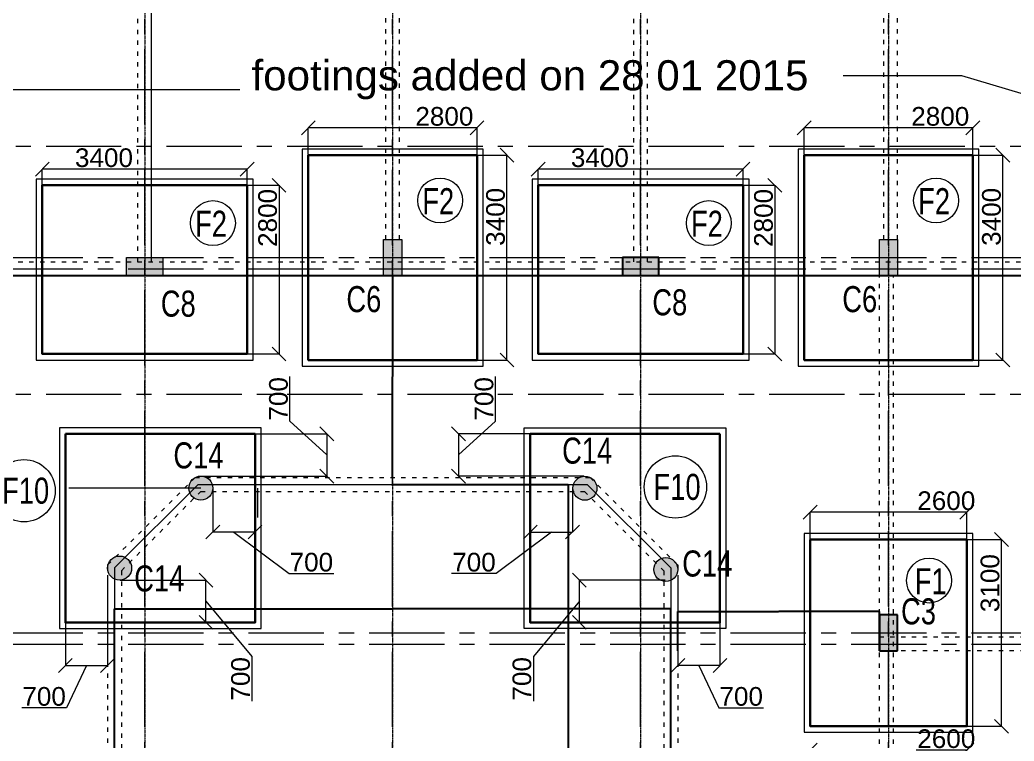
# Model space of a CAD drawing. Header units: inches. Extents: x 719368 to 6315912, y -2624014 to 446967.
# Drawn here: x 5489925 to 5506425, y -2103522 to -2091550 of the extents above; entities that cross this region are included whole.
import ezdxf

# ---------------------------------------------------------------- set-up
doc = ezdxf.new("R2010")
doc.units = ezdxf.units.IN
doc.header["$LTSCALE"] = 20
doc.header["$MEASUREMENT"] = 0
doc.header["$PDMODE"] = 3
doc.linetypes.add('ACAD_ISO03W100', pattern=[30, 12, -18])
doc.linetypes.add('CENTER', pattern=[2, 1.25, -0.25, 0.25, -0.25])
doc.layers.get('0').update_dxf_attribs({"color": 51, "lineweight": 30})
doc.layers.get('Defpoints').update_dxf_attribs({"lineweight": 25})
for name, color, linetype, lineweight in [('COL.FILL', 6, 'Continuous', 20), ('COLUMN', 2, 'Continuous', 25), ('DIM', 7, 'Continuous', 13), ('FOOTING', 73, 'Continuous', 30), ('GRID', 202, 'CENTER', 5), ('HACHE', 6, 'Continuous', 9), ('HIDDEN', 181, 'ACAD_ISO03W100', 18), ('STAIR', 4, 'Continuous', 25), ('Text', 7, 'Continuous', 15)]:
    doc.layers.add(name, color=color, linetype=linetype, lineweight=lineweight)
doc.layers.add('dimn', color=253, linetype='Continuous')
doc.layers.add('expension joint', color=248, linetype='Continuous')
doc.styles.add('BOLD', font='arial.ttf')
doc.styles.add('DIM SUMBI', font='arial.ttf')
doc.styles.add('L120', font='simplex.shx', dxfattribs={"height": 1})
doc.styles.add('Tabrej', font='romans.shx')
doc.dimstyles.new('Copy of S3', dxfattribs={"dimtxt": 200, "dimasz": 150, "dimexe": 5, "dimexo": 5, "dimgap": 50, "dimtad": 1, "dimjust": 1, "dimdec": 0, "dimzin": 3, "dimdsep": 46, "dimtxsty": 'BOLD', "dimblk1": 'OBLIQUE', "dimblk2": 'OBLIQUE', "dimsah": 1, "dimcen": 0.0625, "dimdle": 5, "dimclrd": 230, "dimclre": 251, "dimclrt": 2, "dimadec": 0, "dimazin": 0, "dimtfac": 1, "dimtdec": 0, "dimtix": 1, "dimtofl": 0, "dimtmove": 2, "dimatfit": 3, "dimfxl": 0, "dimtolj": 1, "dimtzin": 2, "dimlwd": -1, "dimlwe": -1, "dimarcsym": 0})
doc.dimstyles.new('DIM', dxfattribs={"dimtxt": 0.8, "dimasz": 0.4, "dimexe": 0.18, "dimexo": 0.0625, "dimgap": 0.1, "dimtad": 0, "dimdec": 3, "dimzin": 0, "dimdsep": 46, "dimtxsty": 'Tabrej', "dimcen": 0, "dimclrd": 251, "dimclre": 256, "dimclrt": 7, "dimadec": 0, "dimazin": 0, "dimtfac": 1, "dimtdec": 3, "dimtofl": 0, "dimtmove": 0, "dimatfit": 3, "dimfxl": 0, "dimtolj": 1, "dimtzin": 0, "dimlwd": -1, "dimlwe": -1, "dimarcsym": 0})
doc.dimstyles.new('PL1', dxfattribs={"dimtxt": 275, "dimasz": 230, "dimexe": 0.18, "dimexo": 12, "dimgap": 30, "dimtad": 1, "dimjust": 1, "dimdec": 0, "dimzin": 0, "dimdsep": 46, "dimtxsty": 'BOLD', "dimblk": 'OBLIQUE', "dimcen": 0.09, "dimclrd": 256, "dimclre": 256, "dimadec": 0, "dimazin": 0, "dimtfac": 1, "dimtdec": 0, "dimtofl": 0, "dimtmove": 0, "dimatfit": 3, "dimfxl": 0, "dimtolj": 1, "dimtzin": 0, "dimlwd": -1, "dimlwe": -1, "dimarcsym": 0})

# ---------------------------------------------------------------- blocks, each defined once
blk = doc.blocks.new('C2')
at = {"layer": 'COLUMN'}
h = blk.add_hatch(color=7, dxfattribs=at)
h.dxf.hatch_style = 1
h.paths.add_polyline_path([(0.2999999999992724, 0), (0, 0), (0, -0.599999999999909), (0.2999999999992724, -0.599999999999909)])
for p, q in [((0, 0), (0, -0.599999999999909)), ((0.2999999999992724, 0), (0, 0)), ((0.2999999999992724, -0.599999999999909), (0.2999999999992724, 0)), ((0, -0.599999999999909), (0.2999999999992724, -0.599999999999909))]:
    blk.add_line(p, q, dxfattribs=at)
blk = doc.blocks.new('*D438')
at = {"layer": 'Defpoints', "color": 0}
for p in [(5500841.585806319, -2101371.228077844), (5500841.585806319, -2102025.434372342), (5504191.585806319, -2102025.434372342)]:
    blk.add_point(p, dxfattribs=at)
at = {"layer": 'dimn'}
for p, q in [((5500841.585806319, -2102025.371872342), (5500841.585806319, -2101371.048077844)), ((5504191.585806319, -2102025.371872342), (5504191.585806319, -2101371.048077844))]:
    blk.add_line(p, q, dxfattribs=at)
at = {"layer": 'dimn', "color": 251}
for p, q in [((5500841.985806319, -2101371.228077844), (5502513.74771108, -2101371.228077844)), ((5504191.185806318, -2101371.228077844), (5502519.423901557, -2101371.228077844))]:
    blk.add_line(p, q, dxfattribs=at)
for points in [[(5500841.985806319, -2101371.161411177), (5500841.985806319, -2101371.294744511), (5500841.585806319, -2101371.228077844)], [(5504191.185806318, -2101371.161411177), (5504191.185806318, -2101371.294744511), (5504191.585806319, -2101371.228077844)]]:
    blk.add_solid(points, dxfattribs=at)
at = {"layer": 'dimn', "color": 7, "insert": (5502516.585806319, -2101371.228077844), "char_height": 0.5, "attachment_point": 5, "style": 'Tabrej'}
blk.add_mtext('\\A1;3350.000\\P [10990\'-10"]', dxfattribs=at)
blk = doc.blocks.new('*D439')
at = {"layer": 'Defpoints', "color": 0}
for p in [(5496106.809717962, -2095795.434372338), (5496111.585806311, -2095795.434372338), (5496111.585806311, -2099145.628764834)]:
    blk.add_point(p, dxfattribs=at)
at = {"layer": 'dimn'}
for p, q in [((5496111.523306311, -2095795.434372338), (5496106.629717962, -2095795.434372338)), ((5496111.523306311, -2099145.628764834), (5496106.629717961, -2099145.628764834))]:
    blk.add_line(p, q, dxfattribs=at)
at = {"layer": 'dimn', "color": 251}
for p, q in [((5496106.809717962, -2095795.834372338), (5496106.809717961, -2097467.931568586)), ((5496106.809717961, -2099145.228764834), (5496106.809717961, -2097473.131568586))]:
    blk.add_line(p, q, dxfattribs=at)
for points in [[(5496106.743051295, -2095795.834372338), (5496106.876384628, -2095795.834372338), (5496106.809717962, -2095795.434372338)], [(5496106.743051294, -2099145.228764834), (5496106.876384627, -2099145.228764834), (5496106.809717961, -2099145.628764834)]]:
    blk.add_solid(points, dxfattribs=at)
at = {"layer": 'dimn', "color": 7, "insert": (5496106.809717962, -2097470.531568585), "char_height": 0.5, "attachment_point": 5, "rotation": 90, "style": 'Tabrej'}
blk.add_mtext('\\A1;3350.194\\P [10991\'-5"]', dxfattribs=at)
blk = doc.blocks.new('*D441')
at = {"layer": 'Defpoints', "color": 0}
for p in [(5496111.585806311, -2099260.628764834), (5499026.433859935, -2099260.628764834), (5496111.585806311, -2108140.434372338)]:
    blk.add_point(p, dxfattribs=at)
at = {"layer": 'dimn'}
for p, q in [((5496111.648306311, -2099260.628764834), (5499026.613859935, -2099260.628764834)), ((5496111.648306311, -2108140.434372338), (5499026.613859935, -2108140.434372338))]:
    blk.add_line(p, q, dxfattribs=at)
at = {"layer": 'dimn', "color": 251}
for p, q in [((5499026.433859935, -2099261.028764834), (5499026.433859935, -2103696.133949537)), ((5499026.433859935, -2108140.034372339), (5499026.433859935, -2103704.929187633))]:
    blk.add_line(p, q, dxfattribs=at)
for points in [[(5499026.367193269, -2099261.028764834), (5499026.500526601, -2099261.028764834), (5499026.433859935, -2099260.628764834)], [(5499026.367193269, -2108140.034372339), (5499026.500526601, -2108140.034372339), (5499026.433859935, -2108140.434372338)]]:
    blk.add_solid(points, dxfattribs=at)
at = {"layer": 'dimn', "color": 7, "insert": (5499026.433859936, -2103700.531568584), "char_height": 0.5, "attachment_point": 5, "rotation": 90, "style": 'Tabrej'}
blk.add_mtext('\\A1;8879.806 [29133\'-2"]', dxfattribs=at)
blk = doc.blocks.new('*D442')
at = {"layer": 'Defpoints', "color": 0}
for p in [(5500726.585806317, -2101328.498179579), (5491496.585806306, -2103676.714288752), (5500726.585806317, -2103676.714288749)]:
    blk.add_point(p, dxfattribs=at)
at = {"layer": 'dimn'}
for p, q in [((5491496.585806306, -2103676.651788752), (5491496.585806306, -2101328.318179579)), ((5500726.585806317, -2103676.651788749), (5500726.585806317, -2101328.318179579))]:
    blk.add_line(p, q, dxfattribs=at)
at = {"layer": 'dimn', "color": 251}
for p, q in [((5491496.985806306, -2101328.498179579), (5496107.188187264, -2101328.498179579)), ((5500726.185806316, -2101328.498179579), (5496115.983425358, -2101328.498179579))]:
    blk.add_line(p, q, dxfattribs=at)
for points in [[(5491496.985806306, -2101328.431512912), (5491496.985806306, -2101328.564846246), (5491496.585806306, -2101328.498179579)], [(5500726.185806316, -2101328.431512912), (5500726.185806316, -2101328.564846246), (5500726.585806317, -2101328.498179579)]]:
    blk.add_solid(points, dxfattribs=at)
at = {"layer": 'dimn', "color": 7, "insert": (5496111.585806311, -2101328.498179579), "char_height": 0.5, "attachment_point": 5, "style": 'Tabrej'}
blk.add_mtext('\\A1;9230.000 [30282\'-1"]', dxfattribs=at)
blk = doc.blocks.new('_Oblique')
at = {"layer": 'STAIR', "color": 0, "lineweight": -2}
blk.add_line((-0.5, -0.5), (0.5, 0.5), dxfattribs=at)
blk = doc.blocks.new('*D1004')
at = {"layer": 'Defpoints', "color": 0}
for p in [(5494711.585804145, -2093341.623848652), (5494711.585804145, -2093795.628764834), (5497511.585804145, -2093795.628764834)]:
    blk.add_point(p, dxfattribs=at)
at = {"layer": 'DIM'}
for p, q in [((5494711.585804145, -2093783.628764834), (5494711.585804145, -2093341.443848652)), ((5497511.585804145, -2093341.623848652), (5494711.585804145, -2093341.623848652)), ((5497511.585804145, -2093783.628764834), (5497511.585804145, -2093341.443848652))]:
    blk.add_line(p, q, dxfattribs=at)
at = {"layer": 'DIM', "xscale": 230, "yscale": 230, "zscale": 230, "rotation": 180}
blk.add_blockref('_Oblique', (5494711.585804145, -2093341.623848652), dxfattribs=at)
at = {"layer": 'DIM', "xscale": 230, "yscale": 230, "zscale": 230}
blk.add_blockref('_Oblique', (5497511.585804145, -2093341.623848652), dxfattribs=at)
at = {"layer": 'DIM', "color": 0, "insert": (5496969.796178906, -2093153.346222458), "char_height": 310, "attachment_point": 5, "style": 'BOLD'}
blk.add_mtext('\\A1;2800', dxfattribs=at)
blk = doc.blocks.new('*D1005')
at = {"layer": 'Defpoints', "color": 0}
for p in [(5497273.380281285, -2093795.628764834), (5498008.424330059, -2093795.628764834), (5497265.56811865, -2097195.628764835)]:
    blk.add_point(p, dxfattribs=at)
at = {"layer": 'DIM'}
for p, q in [((5497285.380281285, -2093795.628764834), (5498008.604330058, -2093795.628764834)), ((5498008.424330058, -2097195.628764835), (5498008.424330059, -2093795.628764834)), ((5497277.56811865, -2097195.628764835), (5498008.604330057, -2097195.628764835))]:
    blk.add_line(p, q, dxfattribs=at)
at = {"layer": 'DIM', "xscale": 230, "yscale": 230, "zscale": 230}
for p, rotation in [((5498008.424330059, -2093795.628764834), 90), ((5498008.424330058, -2097195.628764835), 270)]:
    blk.add_blockref('_Oblique', p, dxfattribs=dict(at, rotation=rotation))
at = {"layer": 'DIM', "color": 0, "insert": (5497820.040973987, -2094819.449041357), "char_height": 310, "attachment_point": 5, "rotation": 90, "style": 'BOLD'}
blk.add_mtext('\\A1;3400', dxfattribs=at)
blk = doc.blocks.new('*D1006')
at = {"layer": 'Defpoints', "color": 0}
for p in [(5502941.585805231, -2093341.623848652), (5502941.585805231, -2093795.628764834), (5505741.585805231, -2093795.628764834)]:
    blk.add_point(p, dxfattribs=at)
at = {"layer": 'DIM'}
for p, q in [((5502941.585805231, -2093783.628764834), (5502941.585805231, -2093341.443848652)), ((5505741.585805231, -2093341.623848652), (5502941.585805231, -2093341.623848652)), ((5505741.585805231, -2093783.628764834), (5505741.585805231, -2093341.443848652))]:
    blk.add_line(p, q, dxfattribs=at)
at = {"layer": 'DIM', "xscale": 230, "yscale": 230, "zscale": 230, "rotation": 180}
blk.add_blockref('_Oblique', (5502941.585805231, -2093341.623848652), dxfattribs=at)
at = {"layer": 'DIM', "xscale": 230, "yscale": 230, "zscale": 230}
blk.add_blockref('_Oblique', (5505741.585805231, -2093341.623848652), dxfattribs=at)
at = {"layer": 'DIM', "color": 0, "insert": (5505199.796179992, -2093153.346222458), "char_height": 310, "attachment_point": 5, "style": 'BOLD'}
blk.add_mtext('\\A1;2800', dxfattribs=at)
blk = doc.blocks.new('*D1007')
at = {"layer": 'Defpoints', "color": 0}
for p in [(5505503.380282371, -2093795.628764834), (5506238.424331144, -2093795.628764834), (5505495.568119735, -2097195.628764835)]:
    blk.add_point(p, dxfattribs=at)
at = {"layer": 'DIM'}
for p, q in [((5505515.380282371, -2093795.628764834), (5506238.604331144, -2093795.628764834)), ((5506238.424331143, -2097195.628764835), (5506238.424331144, -2093795.628764834)), ((5505507.568119735, -2097195.628764835), (5506238.604331143, -2097195.628764835))]:
    blk.add_line(p, q, dxfattribs=at)
at = {"layer": 'DIM', "xscale": 230, "yscale": 230, "zscale": 230}
for p, rotation in [((5506238.424331144, -2093795.628764834), 90), ((5506238.424331143, -2097195.628764835), 270)]:
    blk.add_blockref('_Oblique', p, dxfattribs=dict(at, rotation=rotation))
at = {"layer": 'DIM', "color": 0, "insert": (5506050.040975073, -2094819.449041357), "char_height": 310, "attachment_point": 5, "rotation": 90, "style": 'BOLD'}
blk.add_mtext('\\A1;3400', dxfattribs=at)
blk = doc.blocks.new('*D1008')
at = {"layer": 'Defpoints', "color": 0}
for p in [(5492847.400157016, -2094295.628764912), (5493108.949270716, -2097095.628764912), (5494225.729947747, -2097095.628764912)]:
    blk.add_point(p, dxfattribs=at)
at = {"layer": 'DIM'}
for p, q in [((5492859.400157016, -2094295.628764912), (5494225.909947746, -2094295.628764912)), ((5494225.729947747, -2094295.628764912), (5494225.729947747, -2097095.628764912)), ((5493120.949270716, -2097095.628764912), (5494225.909947746, -2097095.628764912))]:
    blk.add_line(p, q, dxfattribs=at)
at = {"layer": 'DIM', "xscale": 230, "yscale": 230, "zscale": 230}
for p, rotation in [((5494225.729947747, -2094295.628764912), 90), ((5494225.729947747, -2097095.628764912), 270)]:
    blk.add_blockref('_Oblique', p, dxfattribs=dict(at, rotation=rotation))
at = {"layer": 'DIM', "color": 0, "insert": (5494037.452321553, -2094837.41839015), "char_height": 310, "attachment_point": 5, "rotation": 90, "style": 'BOLD'}
blk.add_mtext('\\A1;2800', dxfattribs=at)
blk = doc.blocks.new('*D1009')
at = {"layer": 'Defpoints', "color": 0}
for p in [(5490296.585750675, -2094028.101031621), (5490296.585750675, -2094533.834287771), (5493696.585750676, -2094541.646450407)]:
    blk.add_point(p, dxfattribs=at)
at = {"layer": 'DIM'}
for p, q in [((5490296.585750675, -2094521.834287771), (5490296.585750675, -2094027.921031621)), ((5493696.585750676, -2094028.101031621), (5490296.585750675, -2094028.101031621)), ((5493696.585750676, -2094529.646450407), (5493696.585750676, -2094027.921031621))]:
    blk.add_line(p, q, dxfattribs=at)
at = {"layer": 'DIM', "xscale": 230, "yscale": 230, "zscale": 230, "rotation": 180}
blk.add_blockref('_Oblique', (5490296.585750675, -2094028.101031621), dxfattribs=at)
at = {"layer": 'DIM', "xscale": 230, "yscale": 230, "zscale": 230}
blk.add_blockref('_Oblique', (5493696.585750676, -2094028.101031621), dxfattribs=at)
at = {"layer": 'DIM', "color": 0, "insert": (5491320.406027198, -2093839.71767555), "char_height": 310, "attachment_point": 5, "style": 'BOLD'}
blk.add_mtext('\\A1;3400', dxfattribs=at)
blk = doc.blocks.new('*D1010')
at = {"layer": 'Defpoints', "color": 0}
for p in [(5501077.400212655, -2094295.628764912), (5501338.949326355, -2097095.628764912), (5502455.730003386, -2097095.628764912)]:
    blk.add_point(p, dxfattribs=at)
at = {"layer": 'DIM'}
for p, q in [((5501089.400212655, -2094295.628764912), (5502455.910003386, -2094295.628764912)), ((5502455.730003386, -2094295.628764912), (5502455.730003386, -2097095.628764912)), ((5501350.949326355, -2097095.628764912), (5502455.910003386, -2097095.628764912))]:
    blk.add_line(p, q, dxfattribs=at)
at = {"layer": 'DIM', "xscale": 230, "yscale": 230, "zscale": 230}
for p, rotation in [((5502455.730003386, -2094295.628764912), 90), ((5502455.730003386, -2097095.628764912), 270)]:
    blk.add_blockref('_Oblique', p, dxfattribs=dict(at, rotation=rotation))
at = {"layer": 'DIM', "color": 0, "insert": (5502267.452377192, -2094837.41839015), "char_height": 310, "attachment_point": 5, "rotation": 90, "style": 'BOLD'}
blk.add_mtext('\\A1;2800', dxfattribs=at)
blk = doc.blocks.new('*D1011')
at = {"layer": 'Defpoints', "color": 0}
for p in [(5498526.585806314, -2094028.101031621), (5498526.585806314, -2094533.834287771), (5501926.585806315, -2094541.646450407)]:
    blk.add_point(p, dxfattribs=at)
at = {"layer": 'DIM'}
for p, q in [((5498526.585806314, -2094521.834287771), (5498526.585806314, -2094027.921031621)), ((5501926.585806315, -2094028.101031621), (5498526.585806314, -2094028.101031621)), ((5501926.585806315, -2094529.646450407), (5501926.585806315, -2094027.921031621))]:
    blk.add_line(p, q, dxfattribs=at)
at = {"layer": 'DIM', "xscale": 230, "yscale": 230, "zscale": 230, "rotation": 180}
blk.add_blockref('_Oblique', (5498526.585806314, -2094028.101031621), dxfattribs=at)
at = {"layer": 'DIM', "xscale": 230, "yscale": 230, "zscale": 230}
blk.add_blockref('_Oblique', (5501926.585806315, -2094028.101031621), dxfattribs=at)
at = {"layer": 'DIM', "color": 0, "insert": (5499550.406082837, -2093839.71767555), "char_height": 310, "attachment_point": 5, "style": 'BOLD'}
blk.add_mtext('\\A1;3400', dxfattribs=at)
blk = doc.blocks.new('*D1024')
at = {"layer": 'Defpoints', "color": 0}
for p in [(5503041.585805237, -2099721.406777115), (5503041.585805237, -2100175.411693297), (5505641.585805237, -2100175.411693297)]:
    blk.add_point(p, dxfattribs=at)
at = {"layer": 'DIM'}
for p, q in [((5503041.585805237, -2100163.411693297), (5503041.585805237, -2099721.226777115)), ((5505641.585805237, -2099721.406777115), (5503041.585805237, -2099721.406777115)), ((5505641.585805237, -2100163.411693297), (5505641.585805237, -2099721.226777115))]:
    blk.add_line(p, q, dxfattribs=at)
at = {"layer": 'DIM', "xscale": 230, "yscale": 230, "zscale": 230, "rotation": 180}
blk.add_blockref('_Oblique', (5503041.585805237, -2099721.406777115), dxfattribs=at)
at = {"layer": 'DIM', "xscale": 230, "yscale": 230, "zscale": 230}
blk.add_blockref('_Oblique', (5505641.585805237, -2099721.406777115), dxfattribs=at)
at = {"layer": 'DIM', "color": 0, "insert": (5505299.796179999, -2099533.129150921), "char_height": 310, "attachment_point": 5, "style": 'BOLD'}
blk.add_mtext('\\A1;2600', dxfattribs=at)
blk = doc.blocks.new('*D1025')
at = {"layer": 'Defpoints', "color": 0}
for p in [(5505403.380282378, -2100175.411693297), (5506215.041292784, -2100175.411693297), (5505395.568119742, -2103275.411693298)]:
    blk.add_point(p, dxfattribs=at)
at = {"layer": 'DIM'}
for p, q in [((5505415.380282378, -2100175.411693297), (5506215.221292784, -2100175.411693297)), ((5506215.041292784, -2103275.411693298), (5506215.041292784, -2100175.411693297)), ((5505407.568119742, -2103275.411693298), (5506215.221292784, -2103275.411693298))]:
    blk.add_line(p, q, dxfattribs=at)
at = {"layer": 'DIM', "xscale": 230, "yscale": 230, "zscale": 230}
for p, rotation in [((5506215.041292784, -2100175.411693297), 90), ((5506215.041292784, -2103275.411693298), 270)]:
    blk.add_blockref('_Oblique', p, dxfattribs=dict(at, rotation=rotation))
at = {"layer": 'DIM', "color": 0, "insert": (5506026.657936714, -2100899.23196982), "char_height": 310, "attachment_point": 5, "rotation": 90, "style": 'BOLD'}
blk.add_mtext('\\A1;3100', dxfattribs=at)
blk = doc.blocks.new('*D1034')
at = {"layer": 'Defpoints', "color": 0}
for p in [(5503041.585805237, -2103671.344277111), (5503041.585805237, -2104125.349193294), (5505641.585805237, -2104125.349193294)]:
    blk.add_point(p, dxfattribs=at)
at = {"layer": 'DIM'}
for p, q in [((5503041.585805237, -2104113.349193294), (5503041.585805237, -2103671.164277111)), ((5505641.585805237, -2103671.344277111), (5503041.585805237, -2103671.344277111)), ((5505641.585805237, -2104113.349193294), (5505641.585805237, -2103671.164277111))]:
    blk.add_line(p, q, dxfattribs=at)
at = {"layer": 'DIM', "xscale": 230, "yscale": 230, "zscale": 230, "rotation": 180}
blk.add_blockref('_Oblique', (5503041.585805237, -2103671.344277111), dxfattribs=at)
at = {"layer": 'DIM', "xscale": 230, "yscale": 230, "zscale": 230}
blk.add_blockref('_Oblique', (5505641.585805237, -2103671.344277111), dxfattribs=at)
at = {"layer": 'DIM', "color": 0, "insert": (5505299.796179999, -2103483.066650918), "char_height": 310, "attachment_point": 5, "style": 'BOLD'}
blk.add_mtext('\\A1;2600', dxfattribs=at)
blk = doc.blocks.new('*D1149')
at = {"layer": 'Defpoints', "color": 0}
for p in [(5493127.701535117, -2099318.141706595), (5493827.743888173, -2099260.628764834), (5493827.743888173, -2100051.324553485)]:
    blk.add_point(p, dxfattribs=at)
at = {"layer": 'DIM'}
for p, q in [((5493127.701535117, -2099330.141706595), (5493127.701535117, -2100051.504553486)), ((5493827.743888173, -2099272.628764834), (5493827.743888173, -2100051.504553486)), ((5493827.743888173, -2100051.324553485), (5493127.701535117, -2100051.324553485)), ((5493477.722711645, -2100051.324553485), (5494391.59139135, -2100741.460890132)), ((5494391.59139135, -2100741.460890132), (5495132.914720136, -2100741.460890132))]:
    blk.add_line(p, q, dxfattribs=at)
at = {"layer": 'DIM', "xscale": 230, "yscale": 230, "zscale": 230, "rotation": 180}
blk.add_blockref('_Oblique', (5493127.701535117, -2100051.324553485), dxfattribs=at)
at = {"layer": 'DIM', "xscale": 230, "yscale": 230, "zscale": 230}
blk.add_blockref('_Oblique', (5493827.743888173, -2100051.324553485), dxfattribs=at)
at = {"layer": 'DIM', "color": 0, "insert": (5494762.253055743, -2100553.183263938), "char_height": 310, "attachment_point": 5, "style": 'BOLD'}
blk.add_mtext('\\A1;700', dxfattribs=at)
blk = doc.blocks.new('*D1150')
at = {"layer": 'Defpoints', "color": 0}
for p in [(5492927.743888173, -2098422.257460314), (5495018.132008268, -2098422.257460314), (5492927.743888173, -2099122.257460314)]:
    blk.add_point(p, dxfattribs=at)
at = {"layer": 'DIM'}
for p, q in [((5494405.740079259, -2098211.139811995), (5494405.740079259, -2097469.816483209)), ((5495018.132008268, -2098772.257460314), (5494405.740079259, -2098211.139811995)), ((5492939.743888173, -2098422.257460314), (5495018.312008267, -2098422.257460314)), ((5495018.132008268, -2098422.257460314), (5495018.132008268, -2099122.257460314)), ((5492939.743888173, -2099122.257460314), (5495018.312008267, -2099122.257460314))]:
    blk.add_line(p, q, dxfattribs=at)
at = {"layer": 'DIM', "xscale": 230, "yscale": 230, "zscale": 230}
for p, rotation in [((5495018.132008268, -2098422.257460314), 90), ((5495018.132008268, -2099122.257460314), 270)]:
    blk.add_blockref('_Oblique', p, dxfattribs=dict(at, rotation=rotation))
at = {"layer": 'DIM', "color": 0, "insert": (5494217.462453065, -2097840.478147601), "char_height": 310, "attachment_point": 5, "rotation": 90, "style": 'BOLD'}
blk.add_mtext('\\A1;700', dxfattribs=at)
blk = doc.blocks.new('*D1151')
at = {"layer": 'Defpoints', "color": 0}
for p in [(5491579.580879323, -2100849.496662478), (5491566.51732689, -2101549.496662478), (5493012.920186813, -2101549.496662478)]:
    blk.add_point(p, dxfattribs=at)
at = {"layer": 'DIM'}
for p, q in [((5491591.580879323, -2100849.496662478), (5493013.100186813, -2100849.496662478)), ((5493012.920186813, -2101549.496662478), (5493012.920186813, -2100849.496662478)), ((5493012.920186813, -2101199.496662478), (5493776.742735577, -2102117.23801922)), ((5491578.51732689, -2101549.496662478), (5493013.100186813, -2101549.496662478)), ((5493776.742735577, -2102117.23801922), (5493776.742735577, -2102858.561348006))]:
    blk.add_line(p, q, dxfattribs=at)
at = {"layer": 'DIM', "xscale": 230, "yscale": 230, "zscale": 230}
for p, rotation in [((5493012.920186813, -2100849.496662478), 90), ((5493012.920186813, -2101549.496662478), 270)]:
    blk.add_blockref('_Oblique', p, dxfattribs=dict(at, rotation=rotation))
at = {"layer": 'DIM', "color": 0, "insert": (5493588.465109384, -2102487.899683612), "char_height": 310, "attachment_point": 5, "rotation": 90, "style": 'BOLD'}
blk.add_mtext('\\A1;700', dxfattribs=at)
blk = doc.blocks.new('*D1152')
at = {"layer": 'Defpoints', "color": 0}
for p in [(5491379.580879323, -2100757.011738101), (5490679.580879323, -2101098.963523591), (5490679.580879323, -2102266.833981283)]:
    blk.add_point(p, dxfattribs=at)
at = {"layer": 'DIM'}
for p, q in [((5491379.580879323, -2100769.011738101), (5491379.580879323, -2102267.013981283)), ((5490679.580879323, -2101110.963523591), (5490679.580879323, -2102267.013981283)), ((5490679.580879323, -2102266.833981283), (5491379.580879323, -2102266.833981283)), ((5491029.580879323, -2102266.833981283), (5490697.596731907, -2102969.59029261)), ((5490697.596731907, -2102969.59029261), (5489956.273403121, -2102969.59029261))]:
    blk.add_line(p, q, dxfattribs=at)
at = {"layer": 'DIM', "xscale": 230, "yscale": 230, "zscale": 230, "rotation": 180}
blk.add_blockref('_Oblique', (5490679.580879323, -2102266.833981283), dxfattribs=at)
at = {"layer": 'DIM', "xscale": 230, "yscale": 230, "zscale": 230}
blk.add_blockref('_Oblique', (5491379.580879323, -2102266.833981283), dxfattribs=at)
at = {"layer": 'DIM', "color": 0, "insert": (5490326.935067514, -2102781.312666417), "char_height": 310, "attachment_point": 5, "style": 'BOLD'}
blk.add_mtext('\\A1;700', dxfattribs=at)
blk = doc.blocks.new('*D1161')
at = {"layer": 'Defpoints', "color": 0}
for p in [(5498395.427725712, -2099260.628764831), (5499095.470078768, -2099318.141706591), (5498395.427725713, -2100051.324553483)]:
    blk.add_point(p, dxfattribs=at)
at = {"layer": 'DIM'}
for p, q in [((5498395.427725712, -2099272.628764831), (5498395.427725713, -2100051.504553483)), ((5499095.470078768, -2099330.141706591), (5499095.470078769, -2100051.504553482)), ((5498745.448902241, -2100051.324553482), (5497831.580222537, -2100741.460890129)), ((5498395.427725713, -2100051.324553483), (5499095.470078769, -2100051.324553482)), ((5497831.580222537, -2100741.460890129), (5497090.256893751, -2100741.46089013))]:
    blk.add_line(p, q, dxfattribs=at)
at = {"layer": 'DIM', "xscale": 230, "yscale": 230, "zscale": 230}
for p, rotation in [((5498395.427725713, -2100051.324553483), 180.0000000000771), ((5499095.470078769, -2100051.324553482), 7.705835969318288e-11)]:
    blk.add_blockref('_Oblique', p, dxfattribs=dict(at, rotation=rotation))
at = {"layer": 'DIM', "color": 0, "insert": (5497460.918558144, -2100553.183263936), "char_height": 310, "attachment_point": 5, "style": 'BOLD'}
blk.add_mtext('\\A1;700', dxfattribs=at)
blk = doc.blocks.new('*D1162')
at = {"layer": 'Defpoints', "color": 0}
for p in [(5497205.039605617, -2098422.25746031), (5499295.427725711, -2098422.25746031), (5499295.427725712, -2099122.25746031)]:
    blk.add_point(p, dxfattribs=at)
at = {"layer": 'DIM'}
for p, q in [((5497817.431534623, -2098211.139811993), (5497817.431534623, -2097469.816483207)), ((5497205.039605617, -2098772.25746031), (5497817.431534623, -2098211.139811993)), ((5499283.427725711, -2098422.25746031), (5497204.859605617, -2098422.25746031)), ((5497205.039605617, -2098422.25746031), (5497205.039605617, -2099122.25746031)), ((5499283.427725712, -2099122.25746031), (5497204.859605617, -2099122.25746031))]:
    blk.add_line(p, q, dxfattribs=at)
at = {"layer": 'DIM', "xscale": 230, "yscale": 230, "zscale": 230}
for p, rotation in [((5497205.039605617, -2098422.25746031), 90), ((5497205.039605617, -2099122.25746031), 270)]:
    blk.add_blockref('_Oblique', p, dxfattribs=dict(at, rotation=rotation))
at = {"layer": 'DIM', "color": 0, "insert": (5497629.15390843, -2097840.478147599), "char_height": 310, "attachment_point": 5, "rotation": 90, "style": 'BOLD'}
blk.add_mtext('\\A1;700', dxfattribs=at)
blk = doc.blocks.new('*D1163')
at = {"layer": 'Defpoints', "color": 0}
for p in [(5500643.590734564, -2100849.496662472), (5499210.251427075, -2101549.496662472), (5500656.654286998, -2101549.496662472)]:
    blk.add_point(p, dxfattribs=at)
at = {"layer": 'DIM'}
for p, q in [((5500631.590734564, -2100849.496662472), (5499210.071427075, -2100849.496662472)), ((5499210.251427075, -2101549.496662472), (5499210.251427075, -2100849.496662472)), ((5499210.251427075, -2101199.496662472), (5498446.42887831, -2102117.238019217)), ((5500644.654286998, -2101549.496662472), (5499210.071427075, -2101549.496662472)), ((5498446.42887831, -2102117.238019217), (5498446.42887831, -2102858.561348002))]:
    blk.add_line(p, q, dxfattribs=at)
at = {"layer": 'DIM', "xscale": 230, "yscale": 230, "zscale": 230}
for p, rotation in [((5499210.251427075, -2100849.496662472), 90), ((5499210.251427075, -2101549.496662472), 270)]:
    blk.add_blockref('_Oblique', p, dxfattribs=dict(at, rotation=rotation))
at = {"layer": 'DIM', "color": 0, "insert": (5498258.151252117, -2102487.899683609), "char_height": 310, "attachment_point": 5, "rotation": 90, "style": 'BOLD'}
blk.add_mtext('\\A1;700', dxfattribs=at)
blk = doc.blocks.new('*D1164')
at = {"layer": 'Defpoints', "color": 0}
for p in [(5500843.590734564, -2100757.011738094), (5501543.590734564, -2101098.963523584), (5501543.590734565, -2102266.833981276)]:
    blk.add_point(p, dxfattribs=at)
at = {"layer": 'DIM'}
for p, q in [((5500843.590734564, -2100769.011738094), (5500843.590734566, -2102267.013981277)), ((5501543.590734564, -2101110.963523584), (5501543.590734565, -2102267.013981276)), ((5501543.590734565, -2102266.833981276), (5500843.590734566, -2102266.833981276)), ((5501193.590734565, -2102266.833981276), (5501525.574881983, -2102969.590292603)), ((5501525.574881983, -2102969.590292603), (5502266.898210769, -2102969.590292601))]:
    blk.add_line(p, q, dxfattribs=at)
at = {"layer": 'DIM', "xscale": 230, "yscale": 230, "zscale": 230}
for p, rotation in [((5500843.590734566, -2102266.833981276), 180.0000000000771), ((5501543.590734565, -2102266.833981276), 7.709664547867565e-11)]:
    blk.add_blockref('_Oblique', p, dxfattribs=dict(at, rotation=rotation))
at = {"layer": 'DIM', "color": 0, "insert": (5501896.236546376, -2102781.312666409), "char_height": 310, "attachment_point": 5, "style": 'BOLD'}
blk.add_mtext('\\A1;700', dxfattribs=at)

msp = doc.modelspace()

# ---------------------------------------------------------------- hatches: boundary and pattern name
at = {"layer": 'COL.FILL'}
for points in [[(5496261.585805231, -2095195.434372339), (5495961.585805231, -2095195.434372339), (5495961.585805231, -2095795.434372339), (5496261.585805231, -2095795.434372339)], [(5504491.585805987, -2095195.628764834), (5504191.585805987, -2095195.628764834), (5504191.585805987, -2095795.628764834), (5504491.585805987, -2095795.628764834)], [(5492296.585750676, -2095795.628764834), (5492296.585750676, -2095495.628764834), (5491696.585750676, -2095495.628764834), (5491696.585750676, -2095795.628764834)], [(5500526.585806315, -2095795.434372342), (5500526.585806315, -2095495.434372342), (5499926.585806315, -2095495.434372342), (5499926.585806315, -2095795.434372342)], [(5492727.743888173, -2099322.257460314, 1), (5493127.743888173, -2099322.257460314, 1)], [(5499101.47239232, -2099323.761345117, 1), (5499501.47239232, -2099323.761345117, 1)], [(5491379.580879323, -2100649.496662478, 1), (5491779.580879323, -2100649.496662478, 1)], [(5500444.78344002, -2100673.364905809, 1), (5500844.78344002, -2100673.364905809, 1)], [(5504491.585806319, -2101425.371872342), (5504191.585806319, -2101425.371872342), (5504191.585806319, -2102025.371872342), (5504491.585806319, -2102025.371872342)]]:
    msp.add_hatch(color=256, dxfattribs=at).paths.add_polyline_path(points)

# ---------------------------------------------------------------- linework, layer by layer
for p, q in [((5492111.585749588, -2095565.434372341), (5492111.585749587, -2088895.434372343)), ((5492927.743888173, -2098422.257460314), (5492444.16389221, -2098422.257460314)), ((5492927.743888173, -2099322.257460314), (5490739.40321357, -2099322.257460314)), ((5493866.40197004, -2099322.257460314), (5493866.40197004, -2099810.094687181)), ((5490679.580879323, -2100649.496662478), (5490679.580879323, -2100193.687596052))]:
    msp.add_line(p, q, dxfattribs=at)
for points in [[(5495961.585805231, -2095195.434372339), (5496261.585805231, -2095195.434372339), (5496261.585805231, -2095795.434372339), (5495961.585805231, -2095795.434372339)], [(5504191.585805987, -2095195.628764834), (5504491.585805987, -2095195.628764834), (5504491.585805987, -2095795.628764834), (5504191.585805987, -2095795.628764834)], [(5492296.585750676, -2095495.628764834), (5492296.585750676, -2095795.628764834), (5491696.585750676, -2095795.628764834), (5491696.585750676, -2095495.628764834)], [(5500526.585806315, -2095495.434372342), (5500526.585806315, -2095795.434372342), (5499926.585806315, -2095795.434372342), (5499926.585806315, -2095495.434372342)], [(5504191.585806319, -2101425.371872342), (5504491.585806319, -2101425.371872342), (5504491.585806319, -2102025.371872342), (5504191.585806319, -2102025.371872342)]]:
    msp.add_lwpolyline(points, close=True, dxfattribs=at)
for centre in [(5492927.743888173, -2099322.257460314), (5499301.47239232, -2099323.761345117), (5491579.580879323, -2100649.496662478), (5500644.78344002, -2100673.364905809)]:
    msp.add_circle(centre, 200, dxfattribs=at)
at = {"layer": 'DIM'}
for p, q in [((5491496.585806306, -2100645.628764834), (5492881.585806306, -2099260.628764834)), ((5492881.585806306, -2099260.628764834), (5499341.585806316, -2099260.628764834)), ((5499341.585806316, -2099260.628764834), (5500726.585806315, -2100645.628764834)), ((5491496.585806306, -2100645.628764834), (5491496.585806306, -2106707.799812668)), ((5500726.585806315, -2100645.628764834), (5500726.585806317, -2106707.799812666))]:
    msp.add_line(p, q, dxfattribs=at)
at = {"layer": 'expension joint', "color": 3}
msp.add_line((5479271.585861933, -2095795.628764834), (5512491.585806335, -2095795.628764834), dxfattribs=at)
at = {"layer": 'FOOTING'}
for points in [[(5497511.585804145, -2093795.628764834), (5494711.585804145, -2093795.628764834), (5494711.585804145, -2097195.628764835), (5497511.585804145, -2097195.628764835)], [(5505741.585805231, -2093795.628764834), (5502941.585805231, -2093795.628764834), (5502941.585805231, -2097195.628764835), (5505741.585805231, -2097195.628764835)], [(5490296.585750675, -2094295.628764912), (5490296.585750675, -2097095.628764912), (5493696.585750676, -2097095.628764912), (5493696.585750676, -2094295.628764912)], [(5498526.585806314, -2094295.628764912), (5498526.585806314, -2097095.628764912), (5501926.585806315, -2097095.628764912), (5501926.585806315, -2094295.628764912)], [(5490679.580879323, -2098422.257460314), (5490679.580879323, -2101553.128764834), (5493827.743888173, -2101553.128764834), (5493827.743888173, -2098422.257460314)], [(5501543.590734561, -2098422.257460307), (5501543.590734565, -2101553.128764827), (5498395.427725715, -2101553.128764831), (5498395.427725711, -2098422.257460312)], [(5505641.585805237, -2100175.411693297), (5503041.585805237, -2100175.411693297), (5503041.585805237, -2103275.411693298), (5505641.585805237, -2103275.411693298)]]:
    msp.add_lwpolyline(points, close=True, dxfattribs=at)
at = {"layer": 'GRID', "ltscale": 50}
for p, q in [((5491996.585750674, -2129286.987542049), (5491996.585750674, -2085956.418136808)), ((5496111.585806941, -2129286.987542049), (5496111.585806941, -2085956.418136808)), ((5500226.585751628, -2129286.987542049), (5500226.585751628, -2085956.418136808)), ((5504341.585805987, -2129286.987542049), (5504341.585805987, -2085956.418136808)), ((5436358.402437331, -2093645.434372574), (5551358.528464531, -2093645.434372574)), ((5435720.671062591, -2095495.434372574), (5551358.528464531, -2095495.434372574)), ((5435720.671062591, -2095680.434372574), (5551358.528464531, -2095680.434372574)), ((5436358.402437331, -2097760.425205856), (5551358.528464531, -2097760.425205856)), ((5435720.671062591, -2101725.434372574), (5551358.528464531, -2101725.434372574)), ((5435720.671062591, -2101910.435437828), (5551358.528464531, -2101910.435437828))]:
    msp.add_line(p, q, dxfattribs=at)
at = {"layer": 'GRID', "ltscale": 0.05}
for p, q in [((5491996.585750676, -2087148.570706536), (5491996.585750676, -2126935.924255045)), ((5496111.585806943, -2087148.570706536), (5496111.585806943, -2126935.924255045)), ((5500226.585750676, -2087148.570706536), (5500226.585750676, -2126935.924255045)), ((5504341.585805989, -2087148.570706536), (5504341.585805989, -2126935.924255045))]:
    msp.add_line(p, q, dxfattribs=at)
at = {"layer": 'HACHE'}
for points in [[(5497611.585804145, -2093695.628764834), (5494611.585804145, -2093695.628764834), (5494611.585804145, -2097295.628764835), (5497611.585804145, -2097295.628764835)], [(5505841.585805231, -2093695.628764834), (5502841.585805231, -2093695.628764834), (5502841.585805231, -2097295.628764835), (5505841.585805231, -2097295.628764835)], [(5490196.585750675, -2094195.628764912), (5490196.585750675, -2097195.628764912), (5493796.585750676, -2097195.628764912), (5493796.585750676, -2094195.628764912)], [(5498426.585806314, -2094195.628764912), (5498426.585806314, -2097195.628764912), (5502026.585806315, -2097195.628764912), (5502026.585806315, -2094195.628764912)], [(5490579.580879323, -2098322.257460314), (5490579.580879323, -2101653.128764834), (5493927.743888173, -2101653.128764834), (5493927.743888173, -2098322.257460314)], [(5501643.59073456, -2098322.257460307), (5501643.590734565, -2101653.128764827), (5498295.427725715, -2101653.128764831), (5498295.42772571, -2098322.257460312)], [(5505741.585805237, -2100075.411693297), (5502941.585805237, -2100075.411693297), (5502941.585805237, -2103375.411693298), (5505741.585805237, -2103375.411693298)]]:
    msp.add_lwpolyline(points, close=True, dxfattribs=at)
at = {"layer": 'HIDDEN', "linetype": 'ACAD_ISO03W100', "ltscale": 0.3}
for p, q in [((5491881.585749588, -2095565.434372341), (5491881.585749586, -2088895.434372343)), ((5495996.585806307, -2095195.47973059), (5495996.585806306, -2088895.434372343)), ((5496226.585806307, -2095195.47973059), (5496226.585806307, -2088895.434372343)), ((5500111.585806307, -2095565.434372341), (5500111.585806306, -2088895.434372343)), ((5500341.585806307, -2095565.434372341), (5500341.585806307, -2088895.434372343)), ((5504261.585806319, -2095195.47973059), (5504261.585806319, -2089495.434372343)), ((5504491.585806317, -2095195.47973059), (5504491.585806317, -2089495.434372343)), ((5453179.086028789, -2095565.434372341), (5542329.085639494, -2095565.43437234)), ((5453179.086028789, -2095795.43437234), (5542329.085639494, -2095795.43437234)), ((5504191.58580632, -2112205.43437234), (5504191.58580632, -2095795.389014089)), ((5504421.58580632, -2112205.43437234), (5504421.58580632, -2095795.389014089)), ((5491381.585806306, -2100597.994205164), (5492833.951246634, -2099145.628764834)), ((5492833.951246634, -2099145.628764834), (5499389.220365989, -2099145.628764834)), ((5499389.220365989, -2099145.628764834), (5500841.585806319, -2100597.994205165)), ((5491611.585806305, -2100693.26332451), (5492929.22036598, -2099375.628764834)), ((5492929.22036598, -2099375.628764834), (5499293.951246643, -2099375.628764834)), ((5499293.951246643, -2099375.628764834), (5500611.58580632, -2100693.26332451)), ((5491381.585806306, -2100597.994205164), (5491381.585806304, -2106755.434372338)), ((5500841.585806319, -2100597.994205165), (5500841.585806319, -2106755.434372338)), ((5491611.585806305, -2100693.26332451), (5491611.585806304, -2106660.165252993)), ((5500611.58580632, -2100693.26332451), (5500611.585806319, -2106660.165252991)), ((5512721.585806333, -2101795.43437234), (5504191.585806319, -2101795.43437234)), ((5512721.585806333, -2102025.43437234), (5504191.585806321, -2102025.434372339))]:
    msp.add_line(p, q, dxfattribs=at)
at = {"layer": 'Text'}
for centre, radius in [((5496899.440894259, -2094547.981743434), 372.7727769268946), ((5505129.440895345, -2094547.981743434), 372.7727769268946), ((5493128.979869442, -2094922.94947862), 372.7727769268946), ((5501358.979925081, -2094922.94947862), 372.7727769268946), ((5489992.703399871, -2099366.108475975), 517.8449794948101), ((5500803.854550384, -2099302.715995587), 517.8449794948101), ((5505012.949669271, -2100856.816791139), 372.7727769268946)]:
    msp.add_circle(centre, radius, dxfattribs=at)

# ---------------------------------------------------------------- block references
at = {"color": 5, "xscale": 1000, "yscale": 1000, "zscale": 1000, "rotation": 270}
msp.add_blockref('C2', (5500526.585806315, -2095495.434372343), dxfattribs=at)
at = {"color": 5, "xscale": 1000, "yscale": 1000, "zscale": 1000}
msp.add_blockref('C2', (5504191.585806319, -2101425.434372342), dxfattribs=at)

# ---------------------------------------------------------------- texts
at = {"layer": 'Text', "style": 'DIM SUMBI', "width": 0.75}
for s, p in [('F2', (5496603.543565154, -2094775.542707982)), ('F2', (5504833.54356624, -2094775.542707982)), ('F2', (5492833.082540337, -2095150.510443167)), ('F2', (5501063.082595976, -2095150.510443167)), ('C8', (5492264.137278898, -2096476.191104683)), ('C6', (5495343.71321672, -2096401.327050483)), ('C8', (5500421.019487348, -2096454.151904405)), ('C6', (5503573.713216399, -2096401.521442977)), ('C14', (5498924.400484529, -2098916.391217663)), ('C14', (5492472.672646595, -2098994.997032617)), ('F10', (5489630.421470344, -2099580.962970845)), ('F10', (5500441.572620858, -2099517.570490458)), ('C14', (5500917.615950616, -2100789.826221042)), ('C14', (5491822.64373363, -2101037.955123763)), ('F1', (5504776.342130071, -2101084.377755686)), ('C3', (5504549.181914273, -2101584.072545463))]:
    msp.add_text(s, height=432.432, dxfattribs=at).set_placement(p)
at = {"layer": 'Text', "lineweight": 30, "insert": (5493769.147794849, -2092219.782679531), "char_height": 500, "width": 9930.815529674874, "attachment_point": 1, "style": 'L120'}
msp.add_mtext('{\\fArial|b0|i0|c0|p34;footings added on 28 01 2015}', dxfattribs=at)

# ---------------------------------------------------------------- dimensions: what is measured, and where the dimension line sits
at = {"layer": 'DIM'}
for base, p1, p2, angle, override, picture, middle in [((5494711.585804145, -2093341.623848652), (5497511.585804145, -2093795.628764834), (5494711.585804145, -2093795.628764834), 180, {"dimtxt": 310}, '*D1004', (5496969.796178906, -2093341.623848652)), ((5502941.585805231, -2093341.623848652), (5505741.585805231, -2093795.628764834), (5502941.585805231, -2093795.628764834), 180, {"dimtxt": 310}, '*D1006', (5505199.796179992, -2093341.623848652)), ((5498008.424330059, -2093795.628764834), (5497265.56811865, -2097195.628764835), (5497273.380281285, -2093795.628764834), 270, {"dimtxt": 310}, '*D1005', (5498008.424330059, -2094819.449041357)), ((5506238.424331144, -2093795.628764834), (5505495.568119735, -2097195.628764835), (5505503.380282371, -2093795.628764834), 270, {"dimtxt": 310}, '*D1007', (5506238.424331144, -2094819.449041357)), ((5494225.729947747, -2097095.628764912), (5492847.400157016, -2094295.628764912), (5493108.949270716, -2097095.628764912), 270, {"dimtxt": 310}, '*D1008', (5494225.729947747, -2094837.41839015)), ((5502455.730003386, -2097095.628764912), (5501077.400212655, -2094295.628764912), (5501338.949326355, -2097095.628764912), 270, {"dimtxt": 310}, '*D1010', (5502455.730003386, -2094837.41839015)), ((5495018.132008268, -2098422.257460314), (5492927.743888173, -2099122.257460314), (5492927.743888173, -2098422.257460314), 90, {"dimtxt": 310, "dimtmove": 1}, '*D1150', (5494405.740079259, -2098181.139811994)), ((5497205.039605617, -2098422.25746031), (5499295.427725712, -2099122.25746031), (5499295.427725711, -2098422.25746031), 90, {"dimtxt": 310, "dimtmove": 1}, '*D1162', (5497817.431534624, -2098181.139811992)), ((5498395.427725713, -2100051.324553483), (5499095.470078768, -2099318.141706591), (5498395.427725712, -2099260.628764831), 180.0000000000771, {"dimtxt": 310, "dimtmove": 1}, '*D1161', (5497801.580222537, -2100741.460890129)), ((5503041.585805237, -2099721.406777115), (5505641.585805237, -2100175.411693297), (5503041.585805237, -2100175.411693297), 180, {"dimtxt": 310}, '*D1024', (5505299.796179999, -2099721.406777115)), ((5506215.041292784, -2100175.411693297), (5505395.568119742, -2103275.411693298), (5505403.380282378, -2100175.411693297), 270, {"dimtxt": 310}, '*D1025', (5506215.041292785, -2100899.23196982)), ((5493012.920186813, -2101549.496662478), (5491579.580879323, -2100849.496662478), (5491566.51732689, -2101549.496662478), 90, {"dimtxt": 310, "dimtmove": 1}, '*D1151', (5493776.742735578, -2102147.238019219)), ((5499210.251427075, -2101549.496662472), (5500643.590734564, -2100849.496662472), (5500656.654286998, -2101549.496662472), 90, {"dimtxt": 310, "dimtmove": 1}, '*D1163', (5498446.428878311, -2102147.238019216)), ((5501543.590734565, -2102266.833981276), (5500843.590734564, -2100757.011738094), (5501543.590734564, -2101098.963523584), 180.0000000000771, {"dimtxt": 310, "dimtmove": 1}, '*D1164', (5501555.574881983, -2102969.590292603)), ((5503041.585805237, -2103671.344277111), (5505641.585805237, -2104125.349193294), (5503041.585805237, -2104125.349193294), 180, {"dimtxt": 310}, '*D1034', (5505299.796179999, -2103671.344277111))]:
    dim = msp.add_linear_dim(base=base, p1=p1, p2=p2, angle=angle, dimstyle='PL1', override=override, dxfattribs=at)
    dim.commit()
    dim.dimension.update_dxf_attribs({"geometry": picture, "text_midpoint": middle, "dimtype": 160})
for base, p1, p2, override, picture, middle in [((5490296.585750675, -2094028.101031621), (5493696.585750676, -2094541.646450407), (5490296.585750675, -2094533.834287771), {"dimtxt": 310}, '*D1009', (5491320.406027198, -2094028.101031621)), ((5498526.585806314, -2094028.101031621), (5501926.585806315, -2094541.646450407), (5498526.585806314, -2094533.834287771), {"dimtxt": 310}, '*D1011', (5499550.406082837, -2094028.101031621)), ((5493827.743888173, -2100051.324553485), (5493127.701535117, -2099318.141706595), (5493827.743888173, -2099260.628764834), {"dimtxt": 310, "dimtmove": 1}, '*D1149', (5494421.59139135, -2100741.460890132)), ((5490679.580879323, -2102266.833981283), (5491379.580879323, -2100757.011738101), (5490679.580879323, -2101098.963523591), {"dimtxt": 310, "dimtmove": 1}, '*D1152', (5490667.596731907, -2102969.59029261))]:
    dim = msp.add_linear_dim(base=base, p1=p1, p2=p2, dimstyle='PL1', override=override, dxfattribs=at)
    dim.commit()
    dim.dimension.update_dxf_attribs({"geometry": picture, "text_midpoint": middle, "dimtype": 160})
at = {"layer": 'dimn'}
dim = msp.add_linear_dim(base=(5496106.809717962, -2095795.434372338), p1=(5496111.585806311, -2099145.628764834), p2=(5496111.585806311, -2095795.434372338), angle=90, text='<>\\P[]', dimstyle='DIM', override={"dimtxt": 0.5, "dimarcsym": 1}, dxfattribs=at)
dim.commit()
dim.dimension.update_dxf_attribs({"geometry": '*D439', "text_midpoint": (5496106.809717962, -2097470.531568585)})
dim = msp.add_linear_dim(base=(5499026.433859935, -2099260.628764834), p1=(5496111.585806311, -2108140.434372338), p2=(5496111.585806311, -2099260.628764834), angle=90, dimstyle='DIM', override={"dimtxt": 0.5, "dimarcsym": 1}, dxfattribs=at)
dim.commit()
dim.dimension.update_dxf_attribs({"geometry": '*D441', "text_midpoint": (5499026.433859936, -2103700.531568584), "dimtype": 160})
dim = msp.add_linear_dim(base=(5500726.585806317, -2101328.498179579), p1=(5491496.585806306, -2103676.714288752), p2=(5500726.585806317, -2103676.714288749), dimstyle='DIM', override={"dimtxt": 0.5, "dimarcsym": 1}, dxfattribs=at)
dim.commit()
dim.dimension.update_dxf_attribs({"geometry": '*D442', "text_midpoint": (5496111.585806311, -2101328.498179579), "dimtype": 160})
dim = msp.add_linear_dim(base=(5500841.585806319, -2101371.228077844), p1=(5504191.585806319, -2102025.434372342), p2=(5500841.585806319, -2102025.434372342), text='<>\\P[]', dimstyle='DIM', override={"dimtxt": 0.5, "dimarcsym": 1}, dxfattribs=at)
dim.commit()
dim.dimension.update_dxf_attribs({"geometry": '*D438', "text_midpoint": (5502516.585806319, -2101371.228077844), "dimtype": 160})

# ---------------------------------------------------------------- leaders
at = {"layer": 'DIM'}
for points in [[(5509442.347036281, -2093645.434372574), (5505559.428311896, -2092477.298946422), (5503590.964796156, -2092477.298946422)], [(5482630.26567829, -2092705.820200217), (5493572.878246699, -2092705.820200217)]]:
    msp.add_leader(points, dimstyle='Copy of S3', override={"dimasz": 450, "dimtad": 0, "dimfxlon": 1}, dxfattribs=at)

doc.saveas('drawing.dxf')
